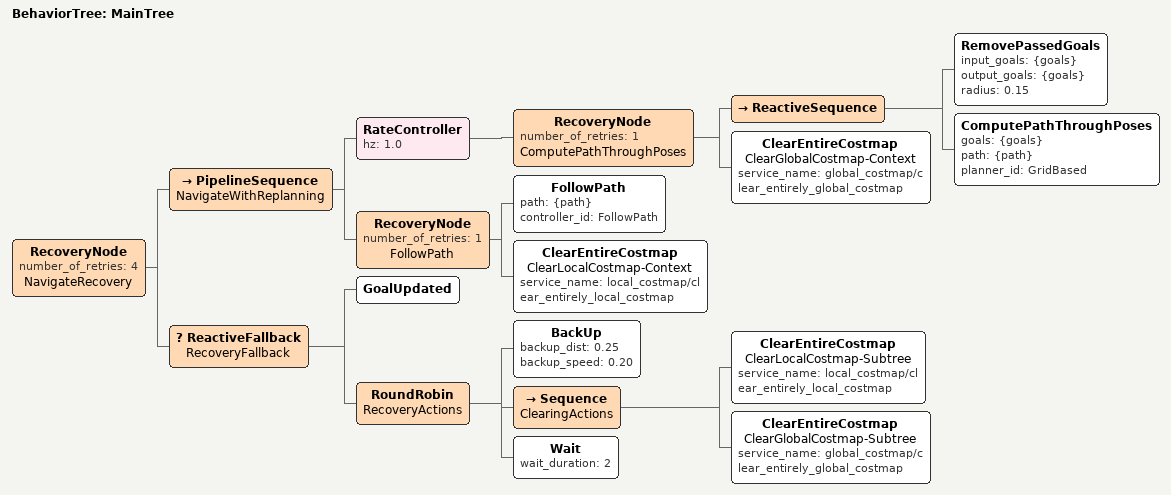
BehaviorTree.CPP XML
<!--
  Multi-pose navigation with costmap-clear recovery only — no spin or backup.
-->
<root main_tree_to_execute="MainTree">
  <BehaviorTree ID="MainTree">
    <RecoveryNode number_of_retries="4" name="NavigateRecovery">
      <PipelineSequence name="NavigateWithReplanning">
        <RateController hz="1.0">
          <RecoveryNode number_of_retries="1" name="ComputePathThroughPoses">
            <ReactiveSequence>
              <RemovePassedGoals input_goals="{goals}" output_goals="{goals}" radius="0.15"/>
              <ComputePathThroughPoses goals="{goals}" path="{path}" planner_id="GridBased"/>
            </ReactiveSequence>
            <ClearEntireCostmap name="ClearGlobalCostmap-Context" service_name="global_costmap/clear_entirely_global_costmap"/>
          </RecoveryNode>
        </RateController>
        <RecoveryNode number_of_retries="1" name="FollowPath">
          <FollowPath path="{path}" controller_id="FollowPath"/>
          <ClearEntireCostmap name="ClearLocalCostmap-Context" service_name="local_costmap/clear_entirely_local_costmap"/>
        </RecoveryNode>
      </PipelineSequence>
      <ReactiveFallback name="RecoveryFallback">
        <GoalUpdated/>
        <RoundRobin name="RecoveryActions">
          <BackUp backup_dist="0.25" backup_speed="0.20"/>
          <Sequence name="ClearingActions">
            <ClearEntireCostmap name="ClearLocalCostmap-Subtree" service_name="local_costmap/clear_entirely_local_costmap"/>
            <ClearEntireCostmap name="ClearGlobalCostmap-Subtree" service_name="global_costmap/clear_entirely_global_costmap"/>
          </Sequence>
          <Wait wait_duration="2"/>
        </RoundRobin>
      </ReactiveFallback>
    </RecoveryNode>
  </BehaviorTree>
</root>
